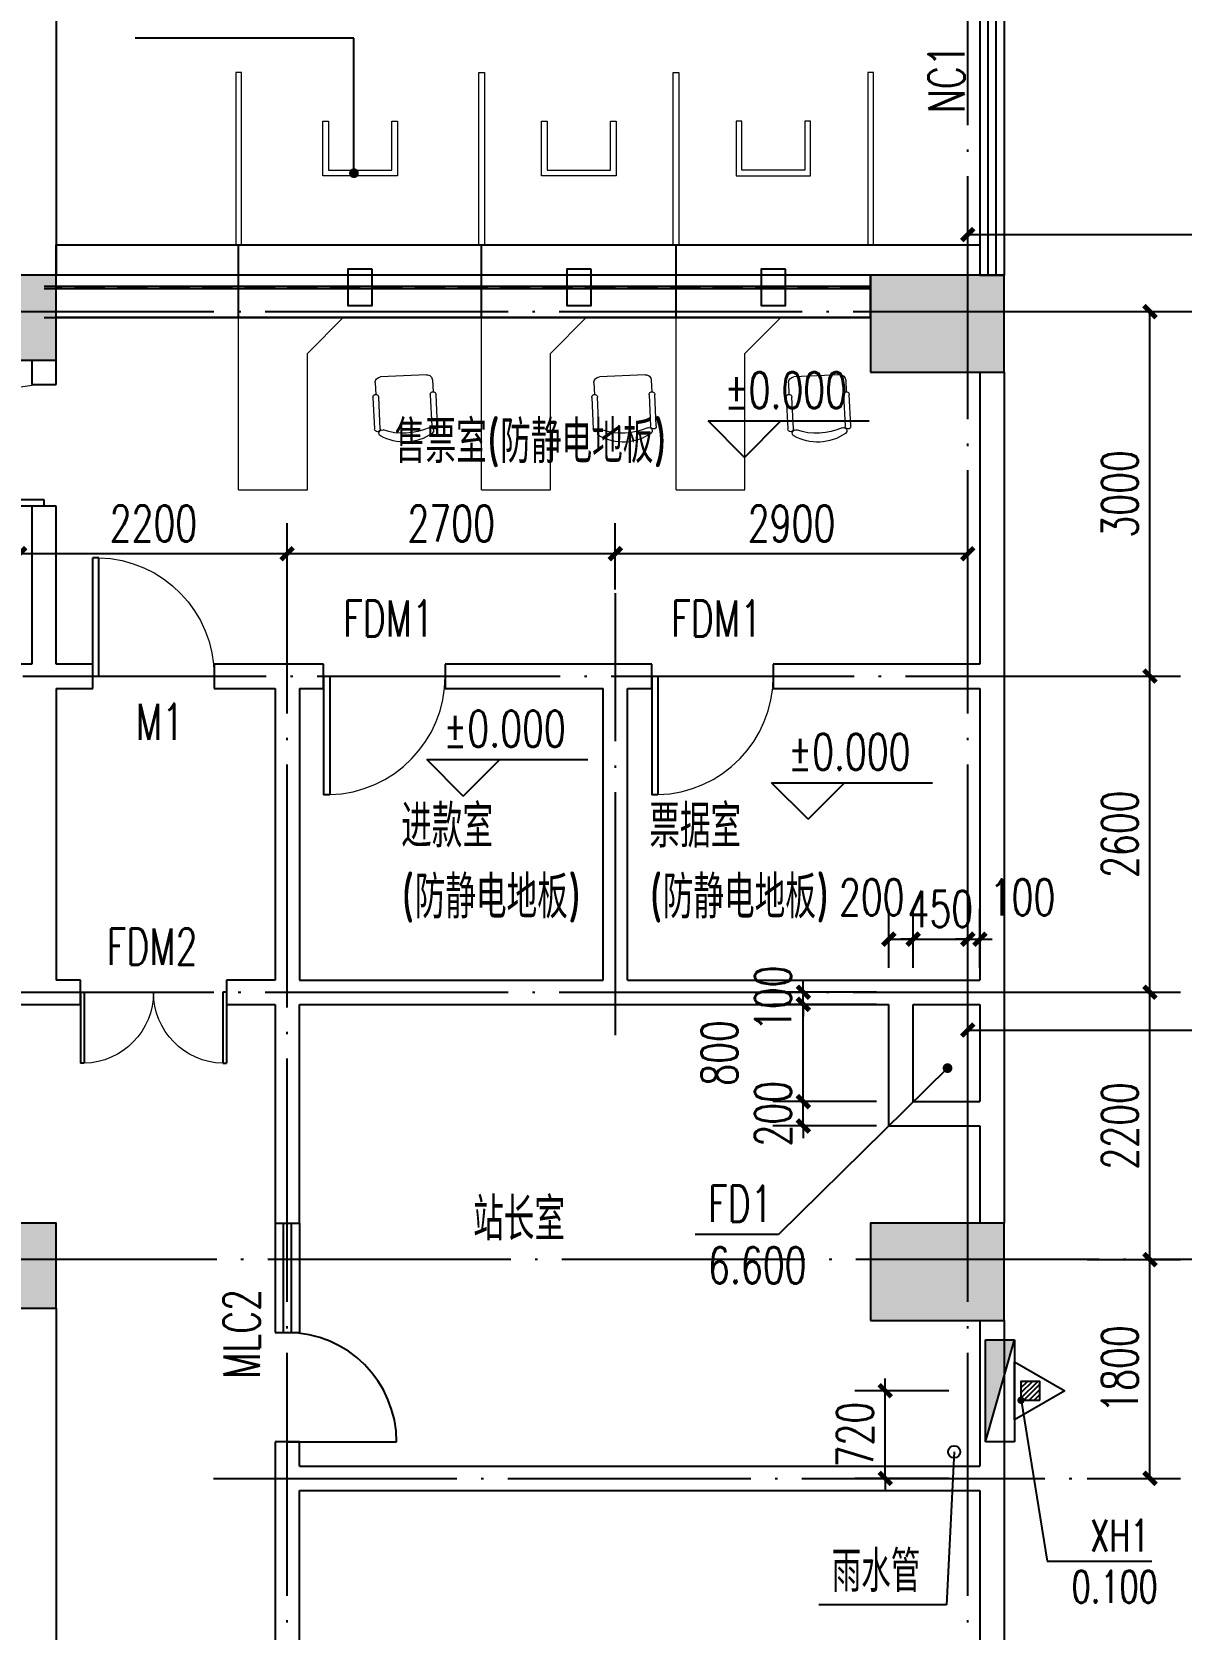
# Model space of a CAD drawing. Extents: x 63793 to 231107, y 20849 to 337643.
# Drawn here: x 158699 to 168154, y 268599 to 281739 of the extents above; entities that cross this region are included whole.
import ezdxf

# ---------------------------------------------------------------- set-up
doc = ezdxf.new("R2010")
doc.units = 0
doc.header["$LTSCALE"] = 1000
doc.header["$MEASUREMENT"] = 0
for name, pattern in [('CONTINOUS', [0]), ('DASH', [0.35, 0.25, -0.1]), ('DOTE', [2.42, 2, -0.2, 0.02, -0.2])]:
    doc.linetypes.add(name, pattern=pattern)
for name, color, linetype in [('COLUMN', 2, 'Continuous'), ('DIM_ELEV', 3, 'Continuous'), ('DIM_LEAD', 3, 'Continuous'), ('DOTE', 1, 'DOTE'), ('EQUIP_消火栓', 7, 'Continuous'), ('EQUIP_消防', 7, 'Continuous'), ('PUB_DIM', 3, 'Continuous'), ('PUB_HATCH', 8, 'Continuous'), ('PUB_TEXT', 7, 'Continuous'), ('WALL', 2, 'Continuous'), ('WINDOW', 4, 'Continuous'), ('WINDOW_TEXT', 7, 'Continuous'), ('家具', 7, 'Continuous'), ('新块$0$2D_ROOF', 144, 'Continuous'), ('新块$0$PUB_DIM', 3, 'Continuous')]:
    doc.layers.add(name, color=color, linetype=linetype)
doc.layers.add('新块$0$00_funiture', color=147, linetype='Continuous', lineweight=5)
doc.styles.add('_HZTXT', font='txt.shx', dxfattribs={"width": 0.7, "bigfont": 'HZTXT.shx'})
doc.styles.add('_TCH_DIM', font='SIMPLEX', dxfattribs={"bigfont": 'GBCBIG'})
doc.styles.add('_TCH_DIM_T3', font='SIMPLEX', dxfattribs={"width": 0.705882, "bigfont": 'GBCBIG'})
doc.styles.add('_TCH_WINDOW', font='SIMPLEX', dxfattribs={"height": 3.5, "bigfont": 'GBCBIG'})
doc.styles.get("Standard").update_dxf_attribs({"font": 'gbenor.shx', "bigfont": 'gbcbig.shx'})
doc.dimstyles.new('_TCH_ARCH&&100', dxfattribs={"dimtxt": 297.5, "dimasz": 100, "dimexe": 250, "dimexo": 300, "dimgap": 100, "dimtad": 1, "dimdec": 0, "dimzin": 0, "dimdsep": 46, "dimtxsty": '_TCH_DIM_T3', "dimblk": 'ARCHTICK', "dimcen": 0.09, "dimclrt": 7, "dimazin": 2, "dimtfac": 1, "dimtdec": 0, "dimtix": 1, "dimtmove": 2, "dimatfit": 3, "dimfxl": 0, "dimtolj": 1, "dimtzin": 0, "dimarcsym": 0})

# ---------------------------------------------------------------- blocks, each defined once
blk = doc.blocks.new('M_C32CXI')
for p, q in [((-188, 275), (87, 275)), ((87, 225), (-188, 225)), ((212, 250), (112, 250)), ((262, 200), (262, -200)), ((-188, -225), (87, -225)), ((87, -275), (-188, -275)), ((212, -250), (112, -250))]:
    blk.add_line(p, q)
for centre, radius, start, end in [((111, 0), 426, 148.1092, 211.8908), ((-227, 210), 28.1, 338.7607, 148.1092), ((314, 0), 552, 158.7607, 201.2393), ((-188, 250), 25, 90, 270), ((87, 250), 25, 270, 90), ((212, 200), 50, 0, 90), ((-227, -210), 28.1, 211.8908, 21.2393), ((-188, -250), 25, 90, 270), ((87, -250), 25, 270, 90), ((212, -200), 50, 270, 0)]:
    blk.add_arc(centre, radius, start, end)
at = {"width": 0.8, "flags": 9}
for tag in ['XSIZE', 'YSIZE']:
    blk.add_attdef(tag, (0, 0), '', height=0.5, dxfattribs=at)
blk = doc.blocks.new('$TwtSys$00000434')
for p, q in [((-0.5, 0.5), (-0.5, -0.5)), ((-0.5, -0.5), (0.5, 0.5)), ((0.5, 0.5), (-0.5, 0.5)), ((0.5, -0.5), (0.5, 0.5)), ((-0.5, -0.5), (0.5, -0.5))]:
    blk.add_line(p, q)
blk.add_solid([(0.5, -0.5), (0.5, 0.5), (-0.5, -0.5)])
blk = doc.blocks.new('$ATTACHMENT$00000214')
h = blk.add_hatch()
h.set_pattern_fill('ANSI31', color=256, scale=200, style=0)
h.set_pattern_definition([(45, (-38543.802, -6842.639), (-17.67767, 17.67767), [])])
h.paths.add_polyline_path([(-65, 2), (65, 2), (65, -128), (-65, -128)])
for points in [[(0, 172), (-198, -172), (198, -172)], [(-65, 2), (65, 2), (65, -128), (-65, -128)]]:
    blk.add_lwpolyline(points, close=True)
blk = doc.blocks.new('dsff')
at = {"layer": 'EQUIP_消火栓', "xscale": -840, "yscale": 240, "zscale": 840, "rotation": 270}
blk.add_blockref('$TwtSys$00000434', (377164, -10273), dxfattribs=at)
at = {"layer": 'EQUIP_消防', "xscale": -1.2, "yscale": 1.2, "zscale": 1.2, "rotation": 270}
blk.add_blockref('$ATTACHMENT$00000214', (377490, -10273), dxfattribs=at)
blk = doc.blocks.new('_ArchTick')
at = {"color": 0, "linetype": 'ByBlock', "const_width": 0.4}
blk.add_lwpolyline([(-0.5, -0.5), (0.5, 0.5)], dxfattribs=at)
blk = doc.blocks.new('*D1636')
at = {"layer": 'Defpoints', "color": 0, "transparency": 16777216}
for p in [(165720, 270560), (166544, 270560), (166544, 269839)]:
    blk.add_point(p, dxfattribs=at)
at = {"layer": 'PUB_DIM', "color": 0, "lineweight": -2, "transparency": 16777216}
for p, q in [((166244, 270560), (165470, 270560)), ((165720, 270560), (165720, 270660)), ((165720, 269839), (165720, 270560)), ((166244, 269839), (165470, 269839)), ((165720, 269839), (165720, 269739))]:
    blk.add_line(p, q, dxfattribs=at)
at = {"layer": 'PUB_DIM', "color": 0, "lineweight": -2, "transparency": 16777216, "xscale": 100, "yscale": 100, "zscale": 100}
for p, rotation in [((165720, 270560), 270), ((165720, 269839), 90)]:
    blk.add_blockref('_ArchTick', p, dxfattribs=dict(at, rotation=rotation))
at = {"layer": 'PUB_DIM', "color": 7, "transparency": 16777216, "insert": (165471, 270199), "char_height": 297.5, "attachment_point": 5, "rotation": 90, "style": '_TCH_DIM_T3'}
blk.add_mtext('\\A1;720', dxfattribs=at)
blk = doc.blocks.new('*D109')
at = {"layer": 'Defpoints', "color": 0, "transparency": 16777216}
for p in [(160799, 277447), (158599, 276853), (160799, 276853)]:
    blk.add_point(p, dxfattribs=at)
at = {"layer": 'PUB_DIM', "color": 0, "lineweight": -2, "transparency": 16777216}
for p, q in [((158599, 277153), (158599, 277697)), ((160799, 277153), (160799, 277697)), ((158599, 277447), (160799, 277447))]:
    blk.add_line(p, q, dxfattribs=at)
at = {"layer": 'PUB_DIM', "color": 0, "lineweight": -2, "transparency": 16777216, "xscale": 100, "yscale": 100, "zscale": 100, "rotation": 180}
blk.add_blockref('_ArchTick', (158599, 277447), dxfattribs=at)
at = {"layer": 'PUB_DIM', "color": 0, "lineweight": -2, "transparency": 16777216, "xscale": 100, "yscale": 100, "zscale": 100}
blk.add_blockref('_ArchTick', (160799, 277447), dxfattribs=at)
at = {"layer": 'PUB_DIM', "color": 7, "transparency": 16777216, "insert": (159699, 277695), "char_height": 297.5, "attachment_point": 5, "style": '_TCH_DIM_T3'}
blk.add_mtext('\\A1;2200', dxfattribs=at)
blk = doc.blocks.new('*D110')
at = {"layer": 'Defpoints', "color": 0, "transparency": 16777216}
for p in [(163499, 277447), (160799, 276853), (163499, 276853)]:
    blk.add_point(p, dxfattribs=at)
at = {"layer": 'PUB_DIM', "color": 0, "lineweight": -2, "transparency": 16777216}
for p, q in [((160799, 277153), (160799, 277697)), ((163499, 277153), (163499, 277697)), ((160799, 277447), (163499, 277447))]:
    blk.add_line(p, q, dxfattribs=at)
at = {"layer": 'PUB_DIM', "color": 0, "lineweight": -2, "transparency": 16777216, "xscale": 100, "yscale": 100, "zscale": 100, "rotation": 180}
blk.add_blockref('_ArchTick', (160799, 277447), dxfattribs=at)
at = {"layer": 'PUB_DIM', "color": 0, "lineweight": -2, "transparency": 16777216, "xscale": 100, "yscale": 100, "zscale": 100}
blk.add_blockref('_ArchTick', (163499, 277447), dxfattribs=at)
at = {"layer": 'PUB_DIM', "color": 7, "transparency": 16777216, "insert": (162149, 277695), "char_height": 297.5, "attachment_point": 5, "style": '_TCH_DIM_T3'}
blk.add_mtext('\\A1;2700', dxfattribs=at)
blk = doc.blocks.new('*D111')
at = {"layer": 'Defpoints', "color": 0, "transparency": 16777216}
for p in [(166399, 277447), (163499, 276853), (166399, 276853)]:
    blk.add_point(p, dxfattribs=at)
at = {"layer": 'PUB_DIM', "color": 0, "lineweight": -2, "transparency": 16777216}
for p, q in [((163499, 277153), (163499, 277697)), ((166399, 277153), (166399, 277697)), ((163499, 277447), (166399, 277447))]:
    blk.add_line(p, q, dxfattribs=at)
at = {"layer": 'PUB_DIM', "color": 0, "lineweight": -2, "transparency": 16777216, "xscale": 100, "yscale": 100, "zscale": 100, "rotation": 180}
blk.add_blockref('_ArchTick', (163499, 277447), dxfattribs=at)
at = {"layer": 'PUB_DIM', "color": 0, "lineweight": -2, "transparency": 16777216, "xscale": 100, "yscale": 100, "zscale": 100}
blk.add_blockref('_ArchTick', (166399, 277447), dxfattribs=at)
at = {"layer": 'PUB_DIM', "color": 7, "transparency": 16777216, "insert": (164949, 277695), "char_height": 297.5, "attachment_point": 5, "style": '_TCH_DIM_T3'}
blk.add_mtext('\\A1;2900', dxfattribs=at)
blk = doc.blocks.new('*D112')
at = {"layer": 'Defpoints', "color": 0, "transparency": 16777216}
for p in [(167080, 271639), (167898, 271639), (167080, 269839)]:
    blk.add_point(p, dxfattribs=at)
at = {"layer": 'PUB_DIM', "color": 0, "lineweight": -2, "transparency": 16777216}
for p, q in [((167380, 271639), (168148, 271639)), ((167898, 269839), (167898, 271639)), ((167380, 269839), (168148, 269839))]:
    blk.add_line(p, q, dxfattribs=at)
at = {"layer": 'PUB_DIM', "color": 0, "lineweight": -2, "transparency": 16777216, "xscale": 100, "yscale": 100, "zscale": 100}
for p, rotation in [((167898, 271639), 90), ((167898, 269839), 270)]:
    blk.add_blockref('_ArchTick', p, dxfattribs=dict(at, rotation=rotation))
at = {"layer": 'PUB_DIM', "color": 7, "transparency": 16777216, "insert": (167650, 270739), "char_height": 297.5, "attachment_point": 5, "rotation": 90, "style": '_TCH_DIM_T3'}
blk.add_mtext('\\A1;1800', dxfattribs=at)
blk = doc.blocks.new('*D113')
at = {"layer": 'Defpoints', "color": 0, "transparency": 16777216}
for p in [(167080, 273839), (167898, 273839), (167080, 271639)]:
    blk.add_point(p, dxfattribs=at)
at = {"layer": 'PUB_DIM', "color": 0, "lineweight": -2, "transparency": 16777216}
for p, q in [((167380, 273839), (168148, 273839)), ((167898, 271639), (167898, 273839)), ((167380, 271639), (168148, 271639))]:
    blk.add_line(p, q, dxfattribs=at)
at = {"layer": 'PUB_DIM', "color": 0, "lineweight": -2, "transparency": 16777216, "xscale": 100, "yscale": 100, "zscale": 100}
for p, rotation in [((167898, 273839), 90), ((167898, 271639), 270)]:
    blk.add_blockref('_ArchTick', p, dxfattribs=dict(at, rotation=rotation))
at = {"layer": 'PUB_DIM', "color": 7, "transparency": 16777216, "insert": (167650, 272739), "char_height": 297.5, "attachment_point": 5, "rotation": 90, "style": '_TCH_DIM_T3'}
blk.add_mtext('\\A1;2200', dxfattribs=at)
blk = doc.blocks.new('*D114')
at = {"layer": 'Defpoints', "color": 0, "transparency": 16777216}
for p in [(167080, 276439), (167898, 276439), (167080, 273839)]:
    blk.add_point(p, dxfattribs=at)
at = {"layer": 'PUB_DIM', "color": 0, "lineweight": -2, "transparency": 16777216}
for p, q in [((167380, 276439), (168148, 276439)), ((167898, 273839), (167898, 276439)), ((167380, 273839), (168148, 273839))]:
    blk.add_line(p, q, dxfattribs=at)
at = {"layer": 'PUB_DIM', "color": 0, "lineweight": -2, "transparency": 16777216, "xscale": 100, "yscale": 100, "zscale": 100}
for p, rotation in [((167898, 276439), 90), ((167898, 273839), 270)]:
    blk.add_blockref('_ArchTick', p, dxfattribs=dict(at, rotation=rotation))
at = {"layer": 'PUB_DIM', "color": 7, "transparency": 16777216, "insert": (167650, 275139), "char_height": 297.5, "attachment_point": 5, "rotation": 90, "style": '_TCH_DIM_T3'}
blk.add_mtext('\\A1;2600', dxfattribs=at)
blk = doc.blocks.new('*D115')
at = {"layer": 'Defpoints', "color": 0, "transparency": 16777216}
for p in [(167080, 279439), (167898, 279439), (167080, 276439)]:
    blk.add_point(p, dxfattribs=at)
at = {"layer": 'PUB_DIM', "color": 0, "lineweight": -2, "transparency": 16777216}
for p, q in [((167380, 279439), (168148, 279439)), ((167898, 276439), (167898, 279439)), ((167380, 276439), (168148, 276439))]:
    blk.add_line(p, q, dxfattribs=at)
at = {"layer": 'PUB_DIM', "color": 0, "lineweight": -2, "transparency": 16777216, "xscale": 100, "yscale": 100, "zscale": 100}
for p, rotation in [((167898, 279439), 90), ((167898, 276439), 270)]:
    blk.add_blockref('_ArchTick', p, dxfattribs=dict(at, rotation=rotation))
at = {"layer": 'PUB_DIM', "color": 7, "transparency": 16777216, "insert": (167650, 277939), "char_height": 297.5, "attachment_point": 5, "rotation": 90, "style": '_TCH_DIM_T3'}
blk.add_mtext('\\A1;3000', dxfattribs=at)
blk = doc.blocks.new('*D116')
at = {"layer": 'Defpoints', "color": 0, "transparency": 16777216}
for p in [(173074, 273528), (166399, 272980), (173074, 272980)]:
    blk.add_point(p, dxfattribs=at)
at = {"layer": 'PUB_DIM', "color": 0, "lineweight": -2, "transparency": 16777216}
for p, q in [((166399, 273280), (166399, 273778)), ((173074, 273280), (173074, 273778)), ((166399, 273528), (173074, 273528))]:
    blk.add_line(p, q, dxfattribs=at)
at = {"layer": 'PUB_DIM', "color": 0, "lineweight": -2, "transparency": 16777216, "xscale": 100, "yscale": 100, "zscale": 100, "rotation": 180}
blk.add_blockref('_ArchTick', (166399, 273528), dxfattribs=at)
at = {"layer": 'PUB_DIM', "color": 0, "lineweight": -2, "transparency": 16777216, "xscale": 100, "yscale": 100, "zscale": 100}
blk.add_blockref('_ArchTick', (173074, 273528), dxfattribs=at)
at = {"layer": 'PUB_DIM', "color": 7, "transparency": 16777216, "insert": (169737, 273777), "char_height": 297.5, "attachment_point": 5, "style": '_TCH_DIM_T3'}
blk.add_mtext('\\A1;6675', dxfattribs=at)
blk = doc.blocks.new('*D119')
at = {"layer": 'Defpoints', "color": 0, "transparency": 16777216}
for p in [(173074, 280072), (166399, 278914), (173074, 278914)]:
    blk.add_point(p, dxfattribs=at)
at = {"layer": 'PUB_DIM', "color": 0, "lineweight": -2, "transparency": 16777216}
for p, q in [((166399, 279214), (166399, 280322)), ((173074, 279214), (173074, 280322)), ((166399, 280072), (173074, 280072))]:
    blk.add_line(p, q, dxfattribs=at)
at = {"layer": 'PUB_DIM', "color": 0, "lineweight": -2, "transparency": 16777216, "xscale": 100, "yscale": 100, "zscale": 100, "rotation": 180}
blk.add_blockref('_ArchTick', (166399, 280072), dxfattribs=at)
at = {"layer": 'PUB_DIM', "color": 0, "lineweight": -2, "transparency": 16777216, "xscale": 100, "yscale": 100, "zscale": 100}
blk.add_blockref('_ArchTick', (173074, 280072), dxfattribs=at)
at = {"layer": 'PUB_DIM', "color": 7, "transparency": 16777216, "insert": (169737, 280321), "char_height": 297.5, "attachment_point": 5, "style": '_TCH_DIM_T3'}
blk.add_mtext('\\A1;6675', dxfattribs=at)
blk = doc.blocks.new('*D120')
at = {"layer": 'Defpoints', "color": 0, "transparency": 16777216}
for p in [(165046, 272939), (165949, 272939), (165949, 272739)]:
    blk.add_point(p, dxfattribs=at)
at = {"layer": 'PUB_DIM', "color": 0, "lineweight": -2, "transparency": 16777216}
for p, q in [((165649, 272939), (164796, 272939)), ((165046, 272939), (165046, 273039)), ((165046, 272739), (165046, 272939)), ((165649, 272739), (164796, 272739)), ((165046, 272739), (165046, 272639))]:
    blk.add_line(p, q, dxfattribs=at)
at = {"layer": 'PUB_DIM', "color": 0, "lineweight": -2, "transparency": 16777216, "xscale": 100, "yscale": 100, "zscale": 100}
for p, rotation in [((165046, 272939), 270), ((165046, 272739), 90)]:
    blk.add_blockref('_ArchTick', p, dxfattribs=dict(at, rotation=rotation))
at = {"layer": 'PUB_DIM', "color": 7, "transparency": 16777216, "insert": (164797, 272839), "char_height": 297.5, "attachment_point": 5, "rotation": 90, "style": '_TCH_DIM_T3'}
blk.add_mtext('\\A1;200', dxfattribs=at)
blk = doc.blocks.new('*D121')
at = {"layer": 'Defpoints', "color": 0, "transparency": 16777216}
for p in [(165046, 273739), (165949, 273739), (165949, 272939)]:
    blk.add_point(p, dxfattribs=at)
at = {"layer": 'PUB_DIM', "color": 0, "lineweight": -2, "transparency": 16777216}
for p, q in [((165649, 273739), (164796, 273739)), ((165046, 272939), (165046, 273739)), ((165649, 272939), (164796, 272939))]:
    blk.add_line(p, q, dxfattribs=at)
at = {"layer": 'PUB_DIM', "color": 0, "lineweight": -2, "transparency": 16777216, "xscale": 100, "yscale": 100, "zscale": 100}
for p, rotation in [((165046, 273739), 90), ((165046, 272939), 270)]:
    blk.add_blockref('_ArchTick', p, dxfattribs=dict(at, rotation=rotation))
at = {"layer": 'PUB_DIM', "color": 7, "transparency": 16777216, "insert": (164356, 273339), "char_height": 297.5, "attachment_point": 5, "rotation": 90, "style": '_TCH_DIM_T3'}
blk.add_mtext('\\A1;800', dxfattribs=at)
blk = doc.blocks.new('*D122')
at = {"layer": 'Defpoints', "color": 0, "transparency": 16777216}
for p in [(165046, 273839), (165949, 273839), (165949, 273739)]:
    blk.add_point(p, dxfattribs=at)
at = {"layer": 'PUB_DIM', "color": 0, "lineweight": -2, "transparency": 16777216}
for p, q in [((165649, 273839), (164796, 273839)), ((165046, 273839), (165046, 273939)), ((165046, 273739), (165046, 273839)), ((165649, 273739), (164796, 273739)), ((165046, 273739), (165046, 273639))]:
    blk.add_line(p, q, dxfattribs=at)
at = {"layer": 'PUB_DIM', "color": 0, "lineweight": -2, "transparency": 16777216, "xscale": 100, "yscale": 100, "zscale": 100}
for p, rotation in [((165046, 273839), 270), ((165046, 273739), 90)]:
    blk.add_blockref('_ArchTick', p, dxfattribs=dict(at, rotation=rotation))
at = {"layer": 'PUB_DIM', "color": 7, "transparency": 16777216, "insert": (164797, 273789), "char_height": 297.5, "attachment_point": 5, "rotation": 90, "style": '_TCH_DIM_T3'}
blk.add_mtext('\\A1;100', dxfattribs=at)
blk = doc.blocks.new('*D123')
at = {"layer": 'Defpoints', "color": 0, "transparency": 16777216}
for p in [(165949, 274275), (165749, 273739), (165949, 273739)]:
    blk.add_point(p, dxfattribs=at)
at = {"layer": 'PUB_DIM', "color": 0, "lineweight": -2, "transparency": 16777216}
for p, q in [((165749, 274039), (165749, 274525)), ((165949, 274039), (165949, 274525)), ((165749, 274275), (165949, 274275))]:
    blk.add_line(p, q, dxfattribs=at)
at = {"layer": 'PUB_DIM', "color": 0, "lineweight": -2, "transparency": 16777216, "xscale": 100, "yscale": 100, "zscale": 100, "rotation": 180}
blk.add_blockref('_ArchTick', (165749, 274275), dxfattribs=at)
at = {"layer": 'PUB_DIM', "color": 0, "lineweight": -2, "transparency": 16777216, "xscale": 100, "yscale": 100, "zscale": 100}
blk.add_blockref('_ArchTick', (165949, 274275), dxfattribs=at)
at = {"layer": 'PUB_DIM', "color": 7, "transparency": 16777216, "insert": (165609, 274620), "char_height": 297.5, "attachment_point": 5, "style": '_TCH_DIM_T3'}
blk.add_mtext('\\A1;200', dxfattribs=at)
blk = doc.blocks.new('*D124')
at = {"layer": 'Defpoints', "color": 0, "transparency": 16777216}
for p in [(166399, 274275), (165949, 273739), (166399, 273739)]:
    blk.add_point(p, dxfattribs=at)
at = {"layer": 'PUB_DIM', "color": 0, "lineweight": -2, "transparency": 16777216}
for p, q in [((165949, 274039), (165949, 274525)), ((166399, 274039), (166399, 274525)), ((165949, 274275), (165849, 274275)), ((165949, 274275), (166399, 274275)), ((166399, 274275), (166499, 274275))]:
    blk.add_line(p, q, dxfattribs=at)
at = {"layer": 'PUB_DIM', "color": 0, "lineweight": -2, "transparency": 16777216, "xscale": 100, "yscale": 100, "zscale": 100}
blk.add_blockref('_ArchTick', (165949, 274275), dxfattribs=at)
at = {"layer": 'PUB_DIM', "color": 0, "lineweight": -2, "transparency": 16777216, "xscale": 100, "yscale": 100, "zscale": 100, "rotation": 180}
blk.add_blockref('_ArchTick', (166399, 274275), dxfattribs=at)
at = {"layer": 'PUB_DIM', "color": 7, "transparency": 16777216, "insert": (166174, 274524), "char_height": 297.5, "attachment_point": 5, "style": '_TCH_DIM_T3'}
blk.add_mtext('\\A1;450', dxfattribs=at)
blk = doc.blocks.new('*D125')
at = {"layer": 'Defpoints', "color": 0, "transparency": 16777216}
for p in [(166499, 274275), (166399, 273739), (166499, 273739)]:
    blk.add_point(p, dxfattribs=at)
at = {"layer": 'PUB_DIM', "color": 0, "lineweight": -2, "transparency": 16777216}
for p, q in [((166399, 274039), (166399, 274525)), ((166499, 274039), (166499, 274525)), ((166399, 274275), (166299, 274275)), ((166399, 274275), (166499, 274275)), ((166499, 274275), (166599, 274275))]:
    blk.add_line(p, q, dxfattribs=at)
at = {"layer": 'PUB_DIM', "color": 0, "lineweight": -2, "transparency": 16777216, "xscale": 100, "yscale": 100, "zscale": 100}
blk.add_blockref('_ArchTick', (166399, 274275), dxfattribs=at)
at = {"layer": 'PUB_DIM', "color": 0, "lineweight": -2, "transparency": 16777216, "xscale": 100, "yscale": 100, "zscale": 100, "rotation": 180}
blk.add_blockref('_ArchTick', (166499, 274275), dxfattribs=at)
at = {"layer": 'PUB_DIM', "color": 7, "transparency": 16777216, "insert": (166849, 274620), "char_height": 297.5, "attachment_point": 5, "style": '_TCH_DIM_T3'}
blk.add_mtext('\\A1;100', dxfattribs=at)
blk = doc.blocks.new('$WINLIB2D$00000001')
for p, q in [((-0.5, 0.5), (0.5, 0.5)), ((-0.5, 0.5), (-0.5, -0.5)), ((0.5, -0.5), (0.5, 0.5)), ((0.5, 0.1667), (-0.5, 0.1667)), ((0.5, -0.1667), (-0.5, -0.1667)), ((-0.5, -0.5), (0.5, -0.5))]:
    blk.add_line(p, q)
blk = doc.blocks.new('$DorLib2D$00000001')
for p, q in [((0.45, 0.975), (0.5, 0.975)), ((0.45, 0), (0.45, 0.975)), ((0.5, 0), (0.5, 0.975)), ((0.5, 0), (0.45, 0))]:
    blk.add_line(p, q)
at = {"lineweight": 13}
blk.add_arc((0.475, 0), 0.975, 91.4693, 180, dxfattribs=at)
blk = doc.blocks.new('_FZH')
blk.add_lwpolyline([(-0.5, -0.5), (0.5, -0.5), (0.5, 0.5), (-0.5, 0.5)], close=True)
at = {"layer": 'PUB_HATCH'}
blk.add_solid([(-0.5, -0.5), (0.5, -0.5), (-0.5, 0.5), (0.5, 0.5)], dxfattribs=at)
blk = doc.blocks.new('$DorLib2D$00000002')
for p, q in [((-0.5, 0), (-0.5, 0.4875)), ((-0.475, 0.4875), (-0.5, 0.4875)), ((-0.475, 0), (-0.475, 0.4875)), ((0.475, 0), (0.475, 0.4875)), ((0.475, 0.4875), (0.5, 0.4875)), ((0.5, 0), (0.5, 0.4875)), ((-0.5, 0), (-0.475, 0)), ((0.5, 0), (0.475, 0))]:
    blk.add_line(p, q)
at = {"lineweight": 13}
for centre, start, end in [((-0.4875, 0), 0, 88.53072), ((0.4875, 0), 91.46928, 180)]:
    blk.add_arc(centre, 0.4875, start, end, dxfattribs=at)

msp = doc.modelspace()

# ---------------------------------------------------------------- linework, layer by layer
at = {"color": 8, "linetype": 'DASH'}
msp.add_line((165599.3, 279638.9), (158899.5, 279638.9), dxfattribs=at)
msp.add_line((165599.3, 279388.9), (158899.3, 279388.9))
msp.add_lwpolyline([(166499.3, 279738.9), (158899.3, 279738.9), (158899.3, 279988.9), (166499.3, 279988.9)])
at = {"layer": 'DIM_ELEV'}
for p, q in [((164562.2, 278239), (164262.2, 278539)), ((164262.2, 278539), (165587.6, 278539)), ((164562.2, 278239), (164862.2, 278539)), ((162248.4, 275453.2), (161948.4, 275753.2)), ((161948.4, 275753.2), (163273.8, 275753.2)), ((162248.4, 275453.2), (162548.4, 275753.2)), ((165084.6, 275262.8), (164784.6, 275562.8)), ((164784.6, 275562.8), (166110, 275562.8)), ((165084.6, 275262.8), (165384.6, 275562.8))]:
    msp.add_line(p, q, dxfattribs=at)
at = {"layer": 'DIM_LEAD'}
for p, q in [((161348.7, 281687.3), (159548.7, 281687.3)), ((161348.7, 280577.3), (161348.7, 281687.3)), ((166232.5, 273214.7), (164842, 271845.6)), ((164842, 271845.6), (164157.2, 271845.6)), ((166286.9, 270058.1), (166222.8, 268799.5)), ((166222.8, 268799.5), (165174.3, 268799.5))]:
    msp.add_line(p, q, dxfattribs=at)
at = {"layer": 'DIM_LEAD', "const_width": 40}
for points in [[(161348.7, 280557.3, 1), (161348.7, 280597.3, 1)], [(166246.8, 273228.7, 1), (166218.3, 273200.6, 1)]]:
    msp.add_lwpolyline(points, format="xyb", close=True, dxfattribs=at)
at = {"layer": 'DOTE'}
for p, q in [((166399.3, 261612.7), (166399.3, 287438.9)), ((138837, 279438.9), (206199.3, 279438.9)), ((160799.3, 261612.7), (160799.3, 277223.8)), ((163499.3, 273485.5), (163499.3, 277123.2)), ((153785.4, 276438.9), (167625.6, 276438.9)), ((138837, 273838.9), (167413.1, 273838.9)), ((206199.3, 271638.9), (138837, 271638.9)), ((160194.1, 269838.9), (167413.1, 269838.9))]:
    msp.add_line(p, q, dxfattribs=at)
at = {"layer": 'WALL'}
for p, q in [((158899.3, 285038.9), (158899.3, 279738.9)), ((158699.3, 279038.9), (158699.3, 278839.1)), ((158899.3, 278839.1), (158899.3, 279038.9)), ((158699.3, 278839.1), (158899.3, 278839.1)), ((166499.3, 278938.9), (166499.3, 276538.9)), ((166699.3, 278938.9), (166699.3, 276438.9)), ((158899.3, 277839.1), (158699.3, 277839.1)), ((158699.3, 277839.1), (158699.3, 276538.9)), ((158899.3, 276538.9), (158899.3, 277839.1)), ((158699.3, 276538.9), (154199.5, 276538.9)), ((159199, 276538.9), (158899.3, 276538.9)), ((159199, 276338.9), (159199, 276538.9)), ((160799.3, 276538.9), (160199, 276538.9)), ((160199, 276538.9), (160199, 276338.9)), ((161099.3, 276538.9), (160799.3, 276538.9)), ((161099.3, 276338.9), (161099.3, 276538.9)), ((163499.3, 276538.9), (162099.3, 276538.9)), ((162099.3, 276538.9), (162099.3, 276338.9)), ((163799, 276538.9), (163499.3, 276538.9)), ((163799, 276338.9), (163799, 276538.9)), ((166499.3, 276538.9), (164799, 276538.9)), ((164799, 276538.9), (164799, 276338.9)), ((158899.3, 276338.9), (158899.3, 273938.9)), ((158899.3, 276338.9), (159199, 276338.9)), ((160199, 276338.9), (160699.3, 276338.9)), ((160699.3, 276338.9), (160699.3, 273938.9)), ((160899.3, 276338.9), (160899.3, 273938.9)), ((160899.3, 276338.9), (161099.3, 276338.9)), ((162099.3, 276338.9), (163399.3, 276338.9)), ((163399.3, 273938.9), (163399.3, 276338.9)), ((163599.3, 276338.9), (163799, 276338.9)), ((163599.3, 273938.9), (163599.3, 276338.9)), ((164799, 276338.9), (166499.3, 276338.9)), ((166499.3, 276338.9), (166499.3, 273938.9)), ((166699.3, 276438.9), (166699.3, 273838.9)), ((159099.3, 273938.9), (158899.3, 273938.9)), ((159099.3, 273738.9), (159099.3, 273938.9)), ((160699.3, 273938.9), (160299.3, 273938.9)), ((160299.3, 273938.9), (160299.3, 273738.9)), ((160899.3, 273938.9), (163399.3, 273938.9)), ((163599.3, 273938.9), (165849.3, 273938.9)), ((165849.3, 273938.9), (166499.3, 273938.9)), ((166699.3, 273838.9), (166699.3, 272838.9)), ((158299.3, 273738.9), (158799.3, 273738.9)), ((158799.3, 273738.9), (159099.3, 273738.9)), ((160299.3, 273738.9), (160699.3, 273738.9)), ((160699.3, 273738.9), (160699.3, 271938.8)), ((160899.3, 271938.8), (160899.3, 273738.9)), ((160899.3, 273738.9), (163499.3, 273738.9)), ((163499.3, 273738.9), (165749.3, 273738.9)), ((165749.3, 272738.9), (165749.3, 273738.9)), ((165949.3, 272938.9), (165949.3, 273738.9)), ((165949.3, 273738.9), (166499.3, 273738.9)), ((166499.3, 273738.9), (166499.3, 272938.9)), ((165949.3, 272938.9), (166499.3, 272938.9)), ((166699.3, 272838.9), (166699.3, 271938.9)), ((165749.3, 272738.9), (166499.3, 272738.9)), ((166499.3, 272738.9), (166499.3, 271938.9)), ((160699.3, 271938.8), (160899.3, 271938.8)), ((158899.3, 271238.9), (158899.3, 264839)), ((166499.3, 271138.9), (166499.3, 269938.9)), ((166699.3, 271138.9), (166699.3, 269838.9)), ((160899.3, 270138.8), (160699.3, 270138.8)), ((160699.3, 270138.8), (160699.3, 269838.9)), ((160899.3, 269938.9), (160899.3, 270138.8)), ((160899.3, 269938.9), (166499.3, 269938.9)), ((160699.3, 269838.9), (160699.3, 267738.9)), ((166699.3, 269838.9), (166699.3, 265139)), ((160899.3, 269738.9), (166499.3, 269738.9)), ((160899.3, 267738.9), (160899.3, 269738.9)), ((166499.3, 269738.9), (166499.3, 265139))]:
    msp.add_line(p, q, dxfattribs=at)
at = {"layer": 'WINDOW', "linetype": 'CONTINOUS'}
for p, q in [((160399.3, 279388.7), (160399.3, 279988.9)), ((162399.3, 279388.7), (162399.3, 279988.9)), ((163999.3, 279388.7), (163999.3, 279988.9)), ((165599.3, 279388.7), (165599.3, 279738.9)), ((165599.3, 279388.7), (164860.1, 279388.7))]:
    msp.add_line(p, q, dxfattribs=at)
at = {"layer": 'WINDOW'}
for p, q in [((160699.3, 271938.8), (160699.3, 271038.8)), ((160765.9, 271938.8), (160765.9, 271038.8)), ((160832.6, 271938.8), (160832.6, 271038.8)), ((160899.3, 271938.8), (160899.3, 271038.8)), ((160699.3, 271038.8), (160899.3, 271038.8)), ((160799.3, 270138.8), (161699.3, 270138.8))]:
    msp.add_line(p, q, dxfattribs=at)
at = {"layer": 'WINDOW', "linetype": 'CONTINOUS'}
for points in [[(161499.3, 279788.9), (161299.3, 279788.9), (161299.3, 279488.9), (161499.3, 279488.9)], [(163299.3, 279788.9), (163099.3, 279788.9), (163099.3, 279488.9), (163299.3, 279488.9)], [(164899.3, 279788.9), (164699.3, 279788.9), (164699.3, 279488.9), (164899.3, 279488.9)]]:
    msp.add_lwpolyline(points, close=True, dxfattribs=at)
for points in [[(158799.3, 279648.9), (165599.3, 279648.9)], [(158799.3, 279628.9), (165599.3, 279628.9)], [(158799.3, 279388.7), (165599.3, 279388.7)]]:
    msp.add_lwpolyline(points, dxfattribs=at)
at = {"layer": 'WINDOW'}
msp.add_arc((160799.3, 270138.8), 900, 0, 90, dxfattribs=at)
at = {"layer": '家具'}
for p, q in [((162399.3, 279388.7), (161460.1, 279388.7)), ((163999.3, 279388.7), (163260.1, 279388.7))]:
    msp.add_line(p, q, dxfattribs=at)
at = {"layer": '新块$0$00_funiture'}
for p, q in [((160399.3, 277972), (160399.3, 279388.7)), ((160399.3, 277972), (160399.3, 279388.7)), ((160965.9, 279094.5), (161260.1, 279388.7)), ((162399.3, 277972), (162399.3, 279388.7)), ((162399.3, 277972), (162399.3, 279388.7)), ((162965.9, 279094.5), (163260.1, 279388.7)), ((163999.3, 277972), (163999.3, 279388.7)), ((163999.3, 277972), (163999.3, 279388.7)), ((164565.9, 279094.5), (164860.1, 279388.7)), ((160965.9, 277972), (160965.9, 279094.5)), ((162965.9, 277972), (162965.9, 279094.5)), ((164565.9, 277972), (164565.9, 279094.5)), ((160399.3, 277972), (160965.9, 277972)), ((162399.3, 277972), (162965.9, 277972)), ((163999.3, 277972), (164565.9, 277972))]:
    msp.add_line(p, q, dxfattribs=at)
for points in [[(160422.9, 281405.6), (160375.7, 281405.6), (160375.7, 279988.9), (160422.9, 279988.9)], [(162375.7, 281405.6), (162422.9, 281405.6), (162422.9, 279988.9), (162375.7, 279988.9)], [(163975.7, 281405.6), (164022.9, 281405.6), (164022.9, 279988.9), (163975.7, 279988.9)], [(165622.9, 281405.6), (165575.7, 281405.6), (165575.7, 279988.9), (165622.9, 279988.9)], [(161139.6, 281004.2), (161139.6, 280602.8), (161659, 280602.8), (161659, 281004.2), (161706.2, 281004.2), (161706.2, 280555.6), (161092.3, 280555.6), (161092.3, 281004.2)], [(162939.6, 281004.2), (162939.6, 280602.8), (163459, 280602.8), (163459, 281004.2), (163506.2, 281004.2), (163506.2, 280555.6), (162892.3, 280555.6), (162892.3, 281004.2)], [(165059, 281004.2), (165059, 280602.8), (164539.6, 280602.8), (164539.6, 281004.2), (164492.3, 281004.2), (164492.3, 280555.6), (165106.2, 280555.6), (165106.2, 281004.2)]]:
    msp.add_lwpolyline(points, close=True, dxfattribs=at)
at = {"layer": '新块$0$2D_ROOF', "color": 3}
msp.add_circle((166286.9, 270058.1), 50, dxfattribs=at)
at = {"layer": '新块$0$PUB_DIM'}
for p, q in [((166837.1, 270481.7), (167053, 269157.7)), ((167053, 269157.7), (167914.2, 269157.7))]:
    msp.add_line(p, q, dxfattribs=at)
at = {"layer": '新块$0$PUB_DIM', "const_width": 30}
msp.add_lwpolyline([(166834.7, 270496.5, 1), (166839.5, 270466.9, 1)], format="xyb", close=True, dxfattribs=at)

# ---------------------------------------------------------------- block references
msp.add_blockref('dsff', (-210499.8, 280832.5))
at = {"layer": 'COLUMN'}
for p, xscale, yscale, zscale in [((158549.3, 279388.9), 699.9969482421875, 699.9999999990832, 699.9999999990832), ((166149.3, 279338.9), 1100.003051757783, 799.9999999993161, 799.9999999993161), ((158549.3, 271588.9), 699.9969482419547, 700.0000000000873, 700.0000000000873), ((166149.3, 271538.9), 1100.003051758045, 800.0000000000873, 800.0000000000873)]:
    msp.add_blockref('_FZH', p, dxfattribs=dict(at, xscale=xscale, yscale=yscale, zscale=zscale))
at = {"layer": 'WINDOW'}
ref = msp.add_blockref('$WINLIB2D$00000001', (166599.3, 281963.9), dxfattribs=dict(at, xscale=4450, yscale=200, zscale=4450, rotation=269.9999999999981))
ref.add_attrib('A', 'NC1', (166373, 281069.9), dxfattribs={"layer": 'WINDOW_TEXT', "height": 297.5, "rotation": 90, "style": '_TCH_WINDOW', "width": 0.705882})
at = {"layer": 'WINDOW', "xscale": 1000, "yscale": -1000, "zscale": 1000, "rotation": 270}
msp.add_blockref('$DorLib2D$00000001', (158799.3, 278339.1), dxfattribs=at)
at = {"layer": 'WINDOW'}
ref = msp.add_blockref('$DorLib2D$00000001', (159699, 276438.9), dxfattribs=dict(at, xscale=1000, yscale=-1000, zscale=1000, rotation=179.9999999999975))
ref.add_attrib('A', 'M1', (159554, 275915.2), dxfattribs={"layer": 'WINDOW_TEXT', "height": 297.5, "rotation": 360, "style": '_TCH_WINDOW', "width": 0.705882})
ref = msp.add_blockref('$DorLib2D$00000001', (161599.3, 276438.9), dxfattribs=dict(at, xscale=1000, yscale=1000, zscale=1000, rotation=180.0000000000016))
ref.add_attrib('A', 'FDM1', (161259.3, 276765.2), dxfattribs={"layer": 'WINDOW_TEXT', "height": 297.5, "style": '_TCH_WINDOW', "width": 0.705882})
ref = msp.add_blockref('$DorLib2D$00000001', (164299, 276438.9), dxfattribs=dict(at, xscale=1000, yscale=1000, zscale=1000, rotation=180.0000000000011))
ref.add_attrib('A', 'FDM1', (163959, 276765.2), dxfattribs={"layer": 'WINDOW_TEXT', "height": 297.5, "style": '_TCH_WINDOW', "width": 0.705882})
ref = msp.add_blockref('$DorLib2D$00000002', (159699.3, 273838.9), dxfattribs=dict(at, xscale=1200, yscale=-1200, zscale=1200))
ref.add_attrib('A', 'FDM2', (159314.3, 274065.2), dxfattribs={"layer": 'WINDOW_TEXT', "height": 297.5, "style": '_TCH_WINDOW', "width": 0.705882})
at = {"layer": '新块$0$00_funiture', "extrusion": (0, 0, -1), "xscale": 0.9444444441643888, "yscale": 0.9444444441643888, "zscale": -0.9444444444444444, "rotation": 87.26825234615993}
for p in [(-161768.6, 278662.6), (-163568.6, 278662.6), (-165168.6, 278662.6)]:
    msp.add_blockref('M_C32CXI', p, dxfattribs=at)

# ---------------------------------------------------------------- texts
at = {"char_height": 350, "attachment_point": 1}
for s, insert, width in [('售票室(防静电地板)', (161684.9, 278542.6), 3190), ('进款室\\P(防静电地板)', (161737, 275379.7), 3190), ('票据室\\P(防静电地板)', (163778.4, 275379.7), 3537.255)]:
    msp.add_mtext(s, dxfattribs=dict(at, insert=insert, width=width))
at = {"linetype": 'DASH', "insert": (162329.3, 272146.3), "char_height": 350, "width": 1954.304, "attachment_point": 1}
msp.add_mtext('站长室', dxfattribs=at)
at = {"layer": 'PUB_TEXT'}
for s, height, style, width, p in [('%%P0.000', 297.5, '_TCH_DIM', 0.705882, (164397.6, 278644)), ('%%P0.000', 297.5, '_TCH_DIM', 0.705882, (162083.8, 275858.2)), ('%%P0.000', 297.5, '_TCH_DIM', 0.705882, (164920, 275667.8)), ('FD1', 297.5, '_TCH_DIM', 0.705882, (164262.2, 271950.6)), ('6.600', 297.5, '_TCH_DIM', 0.705882, (164262.2, 271443.1)), ('XH1', 262.5, '_HZTXT', 0.7, (167406.7, 269236.4)), ('0.100', 262.5, '_HZTXT', 0.7, (167253.6, 268816.4))]:
    msp.add_text(s, height=height, dxfattribs=dict(at, style=style, width=width)).set_placement(p)
at = {"layer": 'PUB_TEXT', "style": '_TCH_DIM'}
msp.add_text('雨水管', height=337.59, dxfattribs=at).set_placement((165279.3, 268904.5))
at = {"layer": 'WINDOW_TEXT', "style": '_TCH_WINDOW', "width": 0.705882}
msp.add_text('MLC2', height=297.5, rotation=90, dxfattribs=at).set_placement((160573, 270658.8))

# ---------------------------------------------------------------- dimensions: what is measured, and where the dimension line sits
at = {"layer": 'PUB_DIM'}
for p1, p2, distance, text, picture, middle in [((166399.3, 278913.8), (173074.3, 278913.8), 1158.5, '6675', '*D119', (169736.8, 280321.1)), ((165949.3, 273738.9), (166399.3, 273738.9), 535.8, '450', '*D124', (166174.3, 274523.5)), ((165949.3, 273738.9), (165949.3, 273838.9), 903.8, '100', '*D122', (164796.8, 273788.9)), ((166399.3, 272979.8), (173074.3, 272979.8), 548.3, '6675', '*D116', (169736.8, 273776.8)), ((165949.3, 272738.9), (165949.3, 272938.9), 903.8, '200', '*D120', (164796.8, 272838.9))]:
    dim = msp.add_aligned_dim(p1=p1, p2=p2, distance=distance, text=text, dimstyle='_TCH_ARCH&&100', dxfattribs=at)
    dim.commit()
    dim.dimension.update_dxf_attribs({"geometry": picture, "text_midpoint": middle})
at = {"layer": 'PUB_DIM', "color": 6}
for p1, p2, distance, text, picture, middle in [((167080.1, 276438.9), (167080.1, 279438.9), -818.3, '3000', '*D115', (167649.7, 277938.9)), ((158599.3, 276852.7), (160799.3, 276852.7), 594, '2200', '*D109', (159699.3, 277695.5)), ((160799.3, 276852.7), (163499.3, 276852.7), 594, '2700', '*D110', (162149.3, 277695.5)), ((163499.3, 276852.7), (166399.3, 276852.7), 594, '2900', '*D111', (164949.3, 277695.5)), ((167080.1, 273838.9), (167080.1, 276438.9), -818.3, '2600', '*D114', (167649.7, 275138.9)), ((167080.1, 271638.9), (167080.1, 273838.9), -818.3, '2200', '*D113', (167649.7, 272738.9)), ((167080.1, 269838.9), (167080.1, 271638.9), -818.3, '1800', '*D112', (167649.7, 270738.9)), ((166544.4, 269838.9), (166544.4, 270559.6), 824.4, '720', '*D1636', (165471.3, 270199.3))]:
    dim = msp.add_aligned_dim(p1=p1, p2=p2, distance=distance, text=text, dimstyle='_TCH_ARCH&&100', dxfattribs=at)
    dim.commit()
    dim.dimension.update_dxf_attribs({"geometry": picture, "text_midpoint": middle})
at = {"layer": 'PUB_DIM'}
for base, p1, p2, angle, text, picture, middle in [((165949.3, 274274.8), (165749.3, 273738.9), (165949.3, 273738.9), 0, '200', '*D123', (165609.3, 274619.8)), ((166499.3, 274274.8), (166399.3, 273738.9), (166499.3, 273738.9), 0, '100', '*D125', (166849.3, 274619.8)), ((165045.5, 273738.9), (165949.3, 272938.9), (165949.3, 273738.9), 90, '800', '*D121', (164355.5, 273338.9))]:
    dim = msp.add_linear_dim(base=base, p1=p1, p2=p2, angle=angle, text=text, dimstyle='_TCH_ARCH&&100', dxfattribs=at)
    dim.commit()
    dim.dimension.update_dxf_attribs({"geometry": picture, "text_midpoint": middle, "dimtype": 129})

doc.saveas('drawing.dxf')
